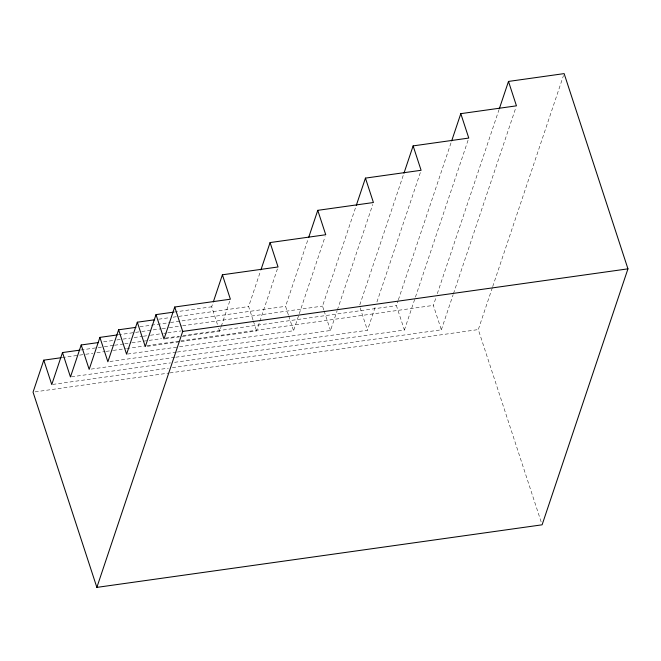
<?xml version="1.0" encoding="UTF-8"?>
<svg xmlns="http://www.w3.org/2000/svg" width="661" height="661" viewBox="0 0 661 661"><rect width="100%" height="100%" fill="white"/><g stroke="black" fill="none" stroke-linecap="round" stroke-linejoin="round"><path stroke-width="0.5" stroke-dasharray="3.31 2.48" d="M217.419 324.361L211.677 306.787L212.974 302.912M182.213 336.457L219.65 331.194L220.956 327.319M221.278 326.344L229.731 301.135M253.089 320.221L248.627 306.555L260.657 270.688M181.031 341.58L256.6 330.963L259.525 322.238M259.856 321.271L277.413 268.911M288.444 315.115L285.577 306.324L308.332 238.456M179.528 346.761L293.55 330.731L325.088 236.688M323.799 310.001L322.527 306.093L355.94 206.447M177.322 352.032L330.5 330.5L337.052 310.959M337.383 309.984L372.763 204.472M359.799 304.886L403.64 174.174M175.818 357.204L367.45 330.269L375.63 305.878M376.935 301.978L420.446 172.24M174.628 362.327L404.4 330.037L396.418 305.63L398.054 300.763M398.385 299.788L451.323 141.917M404.4 330.037L468.128 140.016M172.414 367.607L441.35 329.806L433.368 305.399L435.996 297.574M437.309 293.666L498.972 109.8M441.35 329.806L453.157 294.599M453.487 293.616L515.803 107.793M541.144 521.868L478.3 329.575L492.387 287.568M492.709 286.585L563.478 75.569M174.231 312.05L211.677 306.787M158.756 319.189L168.968 317.751M173.058 317.181L248.627 306.555M139.983 326.79L169.513 322.642M170.53 322.494L285.577 306.324M118.278 334.805L134.621 332.508M135.645 332.359L140.752 331.64M141.768 331.5L161.168 328.773M162.193 328.633L168.324 327.765M169.34 327.625L181.593 325.906M182.618 325.757L322.527 306.093M103.62 341.82L112.791 340.531M116.873 339.961L121.963 339.242M122.987 339.101L130.118 338.101M134.2 337.523L142.355 336.383M143.371 336.234L149.485 335.375M150.51 335.234L162.738 333.516M163.763 333.367L166.82 332.937M167.836 332.797L181.089 330.938M80.865 349.983L97.208 347.686M98.233 347.546L103.331 346.827M104.355 346.678L113.543 345.389M114.568 345.249L123.756 343.951M124.78 343.811L130.911 342.952M131.927 342.803L161.54 338.647M165.63 338.068L178.908 336.201M182.99 335.631L396.418 305.63M165.01 338.878L181.197 336.598M62.184 357.568L78.543 355.271M79.568 355.131L84.682 354.412M85.707 354.263L92.862 353.255M96.952 352.685L105.132 351.536M106.157 351.388L112.287 350.528M113.312 350.388L125.582 348.661M126.606 348.512L146.031 345.786M147.056 345.645L179.775 341.043M180.8 340.902L433.368 305.399M147.329 346.323L180.007 341.729M127.598 354.056L178.503 346.901M109.916 361.501L176.297 352.173M91.21 369.094L174.793 357.345M71.487 376.828L170.538 362.906M52.781 384.421L168.324 368.177M35.091 391.866L168.869 373.06M169.894 372.92L478.3 329.575M360.113 307.819L367.45 330.269M324.121 310.976L330.5 330.5M288.766 316.09L293.55 330.731M253.411 321.205L256.6 330.963M218.692 328.269L219.65 331.194"/><path stroke-width="0.99" d="M61.167 357.717L43.783 360.154L33.05 392.155L96.861 587.389L542.111 524.809L627.95 268.845L564.139 73.611L508.483 81.435L499.295 108.817M79.849 350.123L62.489 352.569L51.756 384.562L43.783 360.154M98.522 342.538L81.196 344.976L70.463 376.968L62.489 352.569M117.261 334.945L99.902 337.383L89.169 369.383L81.196 344.976M135.918 327.36L118.608 329.798L107.875 361.79L99.902 337.383M154.674 319.767L137.314 322.204L126.581 354.197L118.608 329.798M173.223 312.199L156.021 314.611L145.288 346.604L137.314 322.204M508.483 81.435L516.456 105.834L460.8 113.659L468.781 138.066L413.125 145.891L421.098 170.29L365.442 178.115L373.424 202.522L317.767 210.338L325.741 234.746L270.085 242.57L278.058 266.97L222.402 274.794L230.383 299.202L174.727 307.018L163.994 339.019L156.021 314.611M96.861 587.389L182.7 331.425L174.727 307.018M213.305 301.945L222.402 274.794M260.979 269.713L270.085 242.57M308.662 237.489L317.767 210.338M356.271 205.472L365.442 178.115M403.962 173.199L413.125 145.891M451.653 140.942L460.8 113.659M182.7 331.425L627.95 268.845"/></g></svg>
